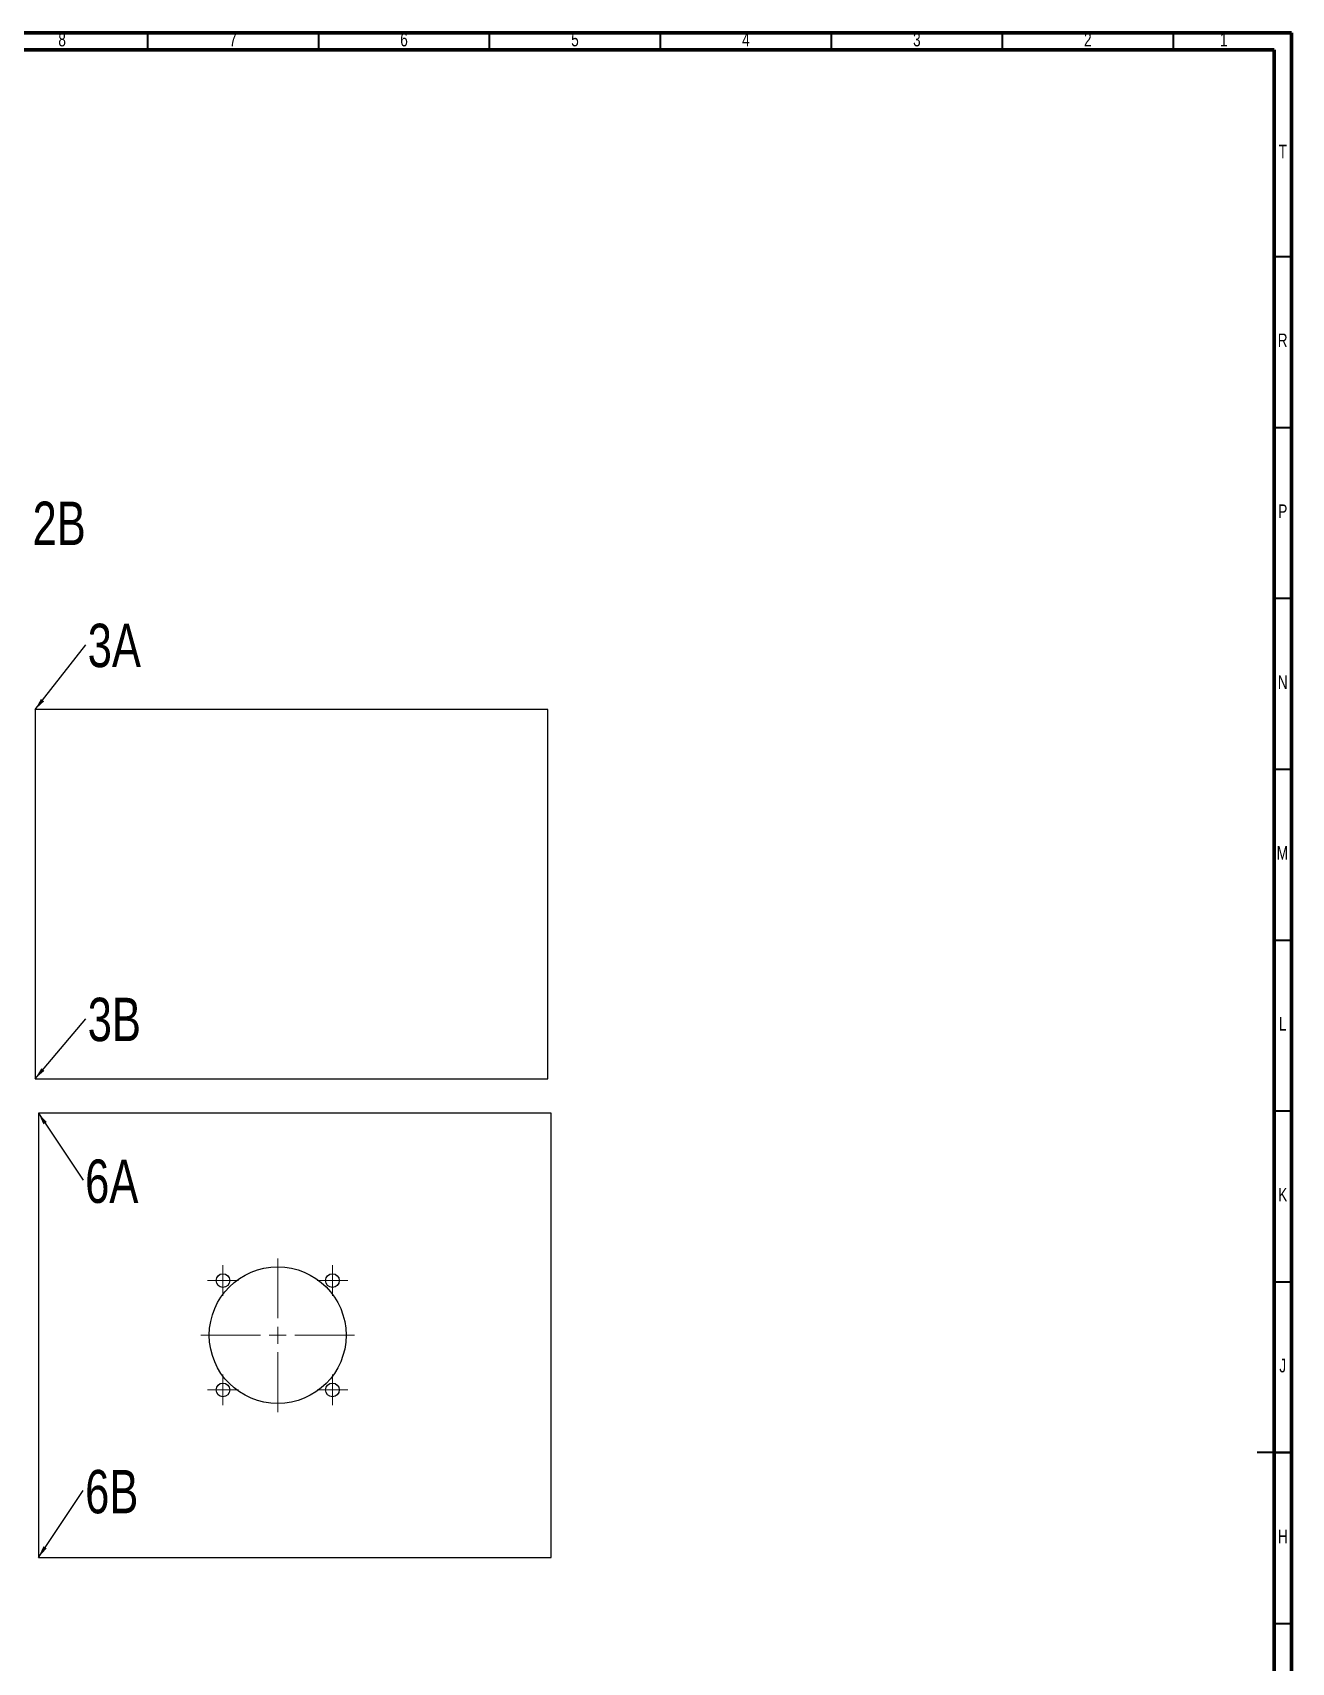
# Model space of a CAD drawing. Header units: millimetres. Extents: x 1 to 1184, y 0 to 836.
# Drawn here: x 815.8 to 1184, y 359.1 to 836 of the extents above; entities that cross this region are included whole.
import ezdxf

# ---------------------------------------------------------------- set-up
doc = ezdxf.new("R2010")
doc.units = ezdxf.units.MM
doc.styles.add('SLDTEXTSTYLE0', font='TXT', dxfattribs={"width": 0.75})
doc.dimstyles.new('SLDDIMSTYLE0', dxfattribs={"dimtxt": 0.18, "dimasz": 3.556, "dimexe": 0, "dimexo": 0.0625, "dimgap": 0, "dimtad": 0, "dimtih": 1, "dimtoh": 1, "dimdec": 0, "dimrnd": 1e-09, "dimzin": 0, "dimdsep": 46, "dimtxsty": 'Standard', "dimsah": 1, "dimcen": 0.09, "dimadec": 0, "dimazin": 0, "dimtfac": 3.556, "dimtdec": 0, "dimtofl": 0, "dimtmove": 0, "dimatfit": 3, "dimfxl": 0, "dimfrac": 2, "dimtolj": 1, "dimtzin": 0, "dimarcsym": 0})

# ---------------------------------------------------------------- blocks, each defined once
blk = doc.blocks.new('SW_NOTE_15')
at = {"color": 0, "linetype": 'Continuous', "lineweight": 0, "insert": (0.6, 6.07), "char_height": 12.7, "attachment_point": 1, "style": 'SLDTEXTSTYLE0'}
blk.add_mtext('2B', dxfattribs=at)
blk = doc.blocks.new('SW_NOTE_16')
at = {"color": 0, "linetype": 'Continuous', "lineweight": 0, "insert": (0.56, 6.09), "char_height": 12.7, "attachment_point": 1, "style": 'SLDTEXTSTYLE0'}
blk.add_mtext('6A', dxfattribs=at)
blk = doc.blocks.new('SW_NOTE_17')
at = {"color": 0, "linetype": 'Continuous', "lineweight": 0, "insert": (0.56, 6.05), "char_height": 12.7, "attachment_point": 1, "style": 'SLDTEXTSTYLE0'}
blk.add_mtext('6B', dxfattribs=at)
blk = doc.blocks.new('SW_CENTERMARKSYMBOL_76')
at = {"color": 0, "linetype": 'Continuous', "lineweight": 0}
for p, q in [((0, 5), (0, 22.5)), ((-5, 0), (-22.5, 0)), ((0, 0), (-2.5, 0)), ((0, 0), (0, 2.5)), ((0, 0), (2.5, 0)), ((0, 0), (0, -2.5)), ((5, 0), (22.5, 0)), ((0, -5), (0, -22.5))]:
    blk.add_line(p, q, dxfattribs=at)
blk = doc.blocks.new('SW_CENTERMARKSYMBOL_77')
at = {"color": 0, "linetype": 'Continuous', "lineweight": 0}
for p, q in [((-2.5, 0), (-4.5, 0)), ((0, 0), (-2.5, 0)), ((0, 2.5), (0, 4.5)), ((0, 0), (0, 2.5)), ((0, 0), (2.5, 0)), ((0, 0), (0, -2.5)), ((2.5, 0), (4.5, 0)), ((0, -2.5), (0, -4.5))]:
    blk.add_line(p, q, dxfattribs=at)
blk = doc.blocks.new('SW_CENTERMARKSYMBOL_78')
at = {"color": 0, "linetype": 'Continuous', "lineweight": 0}
for p, q in [((-2.5, 0), (-4.5, 0)), ((0, 0), (-2.5, 0)), ((0, 2.5), (0, 4.5)), ((0, 0), (0, 2.5)), ((0, 0), (2.5, 0)), ((0, 0), (0, -2.5)), ((2.5, 0), (4.5, 0)), ((0, -2.5), (0, -4.5))]:
    blk.add_line(p, q, dxfattribs=at)
blk = doc.blocks.new('SW_CENTERMARKSYMBOL_79')
at = {"color": 0, "linetype": 'Continuous', "lineweight": 0}
for p, q in [((-2.5, 0), (-4.5, 0)), ((0, 0), (-2.5, 0)), ((0, 2.5), (0, 4.5)), ((0, 0), (0, 2.5)), ((0, 0), (2.5, 0)), ((0, 0), (0, -2.5)), ((0, -2.5), (0, -4.5)), ((2.5, 0), (4.5, 0))]:
    blk.add_line(p, q, dxfattribs=at)
blk = doc.blocks.new('SW_CENTERMARKSYMBOL_80')
at = {"color": 0, "linetype": 'Continuous', "lineweight": 0}
for p, q in [((-2.5, 0), (-4.5, 0)), ((0, 0), (-2.5, 0)), ((0, 2.5), (0, 4.5)), ((0, 0), (0, 2.5)), ((0, 0), (2.5, 0)), ((0, 0), (0, -2.5)), ((2.5, 0), (4.5, 0)), ((0, -2.5), (0, -4.5))]:
    blk.add_line(p, q, dxfattribs=at)
blk = doc.blocks.new('SW_NOTE_22')
at = {"color": 0, "linetype": 'Continuous', "lineweight": 0, "insert": (0.51, 6.14), "char_height": 12.7, "attachment_point": 1, "style": 'SLDTEXTSTYLE0'}
blk.add_mtext('3A', dxfattribs=at)
blk = doc.blocks.new('SW_NOTE_23')
at = {"color": 0, "linetype": 'Continuous', "lineweight": 0, "insert": (0.51, 6.12), "char_height": 12.7, "attachment_point": 1, "style": 'SLDTEXTSTYLE0'}
blk.add_mtext('3B', dxfattribs=at)

msp = doc.modelspace()

# ---------------------------------------------------------------- linework, layer by layer
at = {"color": 7, "linetype": 'Continuous', "lineweight": 70}
for p, q in [((15, 836), (1184, 836)), ((1184, 836), (1184, 5)), ((20, 831), (1179, 831)), ((1179, 831), (1179, 10))]:
    msp.add_line(p, q, dxfattribs=at)
at = {"color": 7, "linetype": 'Continuous', "lineweight": 35}
for p, q in [((849.5, 831), (849.5, 836)), ((899.5, 831), (899.5, 836)), ((949.5, 831), (949.5, 836)), ((999.5, 831), (999.5, 836)), ((1049.5, 831), (1049.5, 836)), ((1099.5, 831), (1099.5, 836)), ((1149.5, 831), (1149.5, 836)), ((1179, 770.5), (1184, 770.5)), ((1179, 720.5), (1184, 720.5)), ((1179, 670.5), (1184, 670.5)), ((1179, 620.5), (1184, 620.5)), ((1179, 570.5), (1184, 570.5)), ((1179, 520.5), (1184, 520.5)), ((1179, 470.5), (1184, 470.5)), ((1184, 420.5), (1174, 420.5)), ((1179, 420.5), (1184, 420.5)), ((1179, 370.5), (1184, 370.5))]:
    msp.add_line(p, q, dxfattribs=at)
at = {"color": 7, "linetype": 'Continuous', "lineweight": 25}
for p, q in [((816.54, 637.91), (816.54, 529.91)), ((966.54, 637.91), (816.54, 637.91)), ((966.54, 529.91), (966.54, 637.91)), ((816.54, 529.91), (966.54, 529.91)), ((817.51, 519.86), (817.51, 389.86)), ((967.51, 519.86), (817.51, 519.86)), ((967.51, 389.86), (967.51, 519.86)), ((817.51, 389.86), (967.51, 389.86))]:
    msp.add_line(p, q, dxfattribs=at)
for centre, radius in [((887.51, 454.86), 20), ((871.51, 470.86), 2), ((903.51, 470.86), 2), ((871.51, 438.86), 2), ((903.51, 438.86), 2)]:
    msp.add_circle(centre, radius, dxfattribs=at)

# ---------------------------------------------------------------- block references
at = {"color": 7, "linetype": 'Continuous', "lineweight": 0}
for name, p in [('SW_NOTE_15', (815.21, 692.71)), ('SW_NOTE_22', (831.43, 656.92)), ('SW_NOTE_23', (831.43, 547.49)), ('SW_NOTE_16', (830.63, 500.19)), ('SW_CENTERMARKSYMBOL_76', (887.51, 454.86)), ('SW_CENTERMARKSYMBOL_78', (871.51, 470.86)), ('SW_CENTERMARKSYMBOL_77', (903.51, 470.86)), ('SW_CENTERMARKSYMBOL_79', (871.51, 438.86)), ('SW_CENTERMARKSYMBOL_80', (903.51, 438.86)), ('SW_NOTE_17', (830.63, 409.4))]:
    msp.add_blockref(name, p, dxfattribs=at)

# ---------------------------------------------------------------- texts
at = {"color": 7, "linetype": 'Continuous', "lineweight": 0, "char_height": 3.97, "attachment_point": 2, "style": 'SLDTEXTSTYLE0'}
for s, insert in [('8', (824.46, 835.97)), ('7', (874.46, 835.97)), ('6', (924.46, 835.97)), ('5', (974.46, 835.97)), ('4', (1024.46, 835.97)), ('3', (1074.46, 835.97)), ('2', (1124.46, 835.97)), ('1', (1164.21, 835.97)), ('T', (1181.49, 803.22)), ('R', (1181.44, 747.97)), ('P', (1181.48, 697.97)), ('N', (1181.46, 647.97)), ('M', (1181.36, 597.97)), ('L', (1181.45, 547.97)), ('K', (1181.49, 497.97)), ('J', (1181.47, 447.97)), ('H', (1181.49, 397.97))]:
    msp.add_mtext(s, dxfattribs=dict(at, insert=insert))

# ---------------------------------------------------------------- leaders
at = {"color": 7, "linetype": 'Continuous', "lineweight": 0}
for points in [[(816.54, 637.91), (831.43, 656.92)], [(816.54, 529.91), (831.43, 547.49)], [(817.51, 519.86), (830.63, 500.19)], [(817.51, 389.86), (830.63, 409.4)]]:
    msp.add_leader(points, dimstyle='SLDDIMSTYLE0', dxfattribs=at)

doc.saveas('drawing.dxf')
